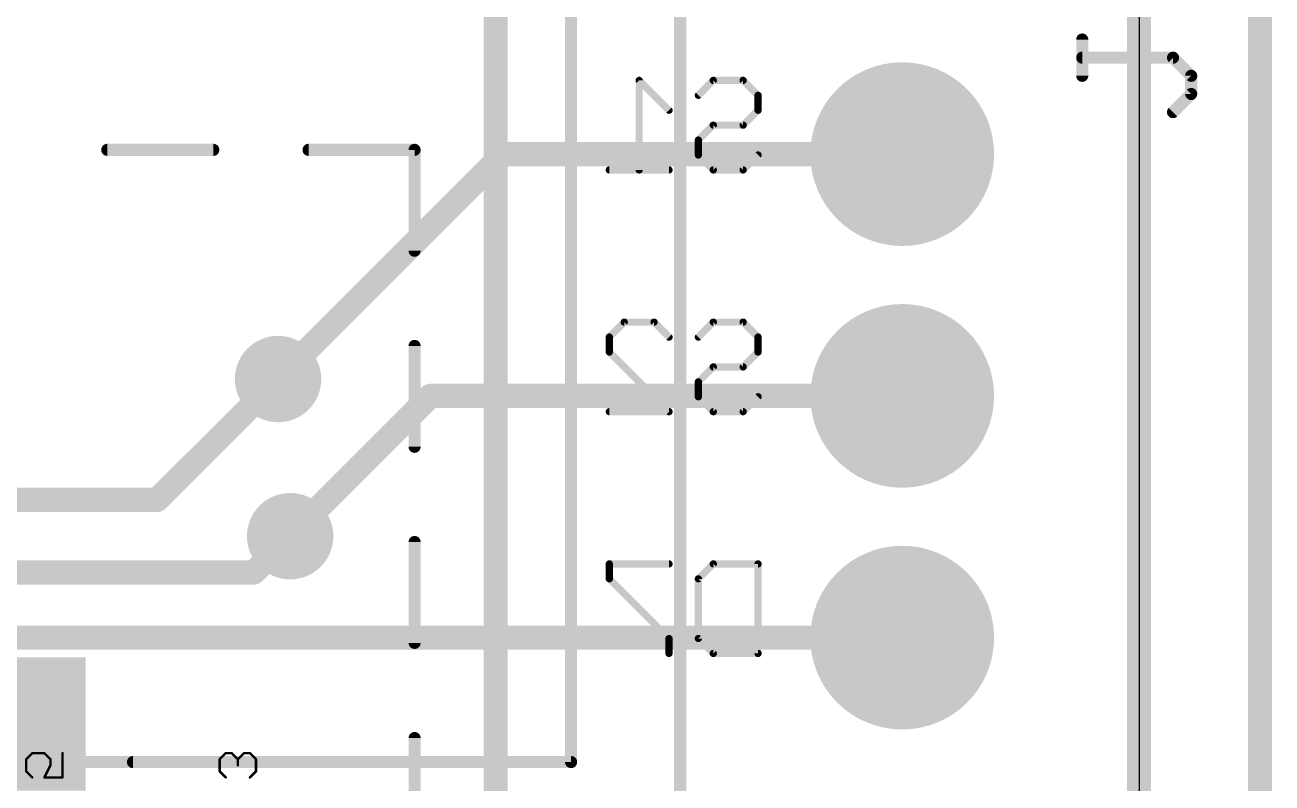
# Model space of a CAD drawing. Extents: x -0.1 to 38.1, y -0.1 to 36.4.
# Drawn here: x 25.03 to 38.13, y 15.57 to 23.53 of the extents above; entities that cross this region are included whole.
import ezdxf

# ---------------------------------------------------------------- set-up
doc = ezdxf.new("R2010")
doc.units = 0
for name, color, linetype in [('1', 12, 'CONTINUOUS'), ('16', 132, 'CONTINUOUS'), ('17', 110, 'CONTINUOUS'), ('18', 110, 'CONTINUOUS'), ('20', 53, 'CONTINUOUS'), ('22', 6, 'CONTINUOUS'), ('25', 253, 'CONTINUOUS'), ('26', 253, 'CONTINUOUS'), ('51', 253, 'CONTINUOUS'), ('52', 253, 'CONTINUOUS')]:
    doc.layers.add(name, color=color, linetype=linetype)

# ---------------------------------------------------------------- blocks, each defined once
blk = doc.blocks.new('RECT')
blk.add_solid([(-0.5, -0.5), (0.5, -0.5), (-0.5, 0.5), (0.5, 0.5)])
blk = doc.blocks.new('ROUNDP')
at = {"const_width": 0.5}
blk.add_lwpolyline([(0, -0.25, 1), (0, 0.25, 1), (0, -0.25)], format="xyb", dxfattribs=at)
blk = doc.blocks.new('ROUNDV')
at = {"const_width": 0.5}
blk.add_lwpolyline([(0, -0.25, 1), (0, 0.25, 1), (0, -0.25)], format="xyb", dxfattribs=at)

msp = doc.modelspace()

# ---------------------------------------------------------------- linework, layer by layer
at = {"layer": '1', "const_width": 0.254}
for points in [[(38, 31.65), (38, 0)], [(27.686, 19.812), (30.049, 22.175)], [(30.049, 22.175), (34.242, 22.175)], [(27.813, 18.161), (29.287, 19.635)], [(29.287, 19.635), (34.242, 19.635)], [(23.191, 17.095), (34.242, 17.095)], [(34.242, 17.095), (34.192, 17.145)]]:
    msp.add_lwpolyline(points, dxfattribs=at)
at = {"layer": '1', "const_width": 0.127}
for points in [[(30.049, 22.2385, 1), (30.049, 22.1115)], [(30.0939, 22.1301, 1), (30.0041, 22.2199)], [(34.242, 22.1115, 1), (34.242, 22.2385)], [(27.6411, 19.8569, 1), (27.7309, 19.7671)], [(29.287, 19.6985, 1), (29.287, 19.5715)], [(29.3319, 19.5901, 1), (29.2421, 19.6799)], [(34.242, 19.5715, 1), (34.242, 19.6985)], [(27.7681, 18.2059, 1), (27.8579, 18.1161)], [(34.2369, 17.1899, 1), (34.1471, 17.1001)], [(34.1971, 17.0501, 1), (34.2869, 17.1399)], [(34.242, 17.0315, 1), (34.242, 17.1585)]]:
    msp.add_lwpolyline(points, format="xyb", dxfattribs=at)
at = {"layer": '16', "const_width": 0.254}
for points in [[(36.73, 31.65), (36.73, 0)], [(29.972, 9.525), (29.972, 23.749)], [(26.416, 18.542), (27.686, 19.812)], [(17.526, 18.542), (26.416, 18.542)], [(27.432, 17.78), (27.813, 18.161)], [(22.225, 17.78), (27.432, 17.78)]]:
    msp.add_lwpolyline(points, dxfattribs=at)
at = {"layer": '16', "const_width": 0.127}
for points in [[(27.7309, 19.7671, 1), (27.6411, 19.8569)], [(26.3711, 18.5869, 1), (26.4609, 18.4971)], [(26.416, 18.4785, 1), (26.416, 18.6055)], [(27.8579, 18.1161, 1), (27.7681, 18.2059)], [(27.3871, 17.8249, 1), (27.4769, 17.7351)], [(27.432, 17.7165, 1), (27.432, 17.8435)]]:
    msp.add_lwpolyline(points, format="xyb", dxfattribs=at)
at = {"layer": '20'}
msp.add_line((36.73, 28.65), (36.73, 3), dxfattribs=at)
at = {"layer": '22'}
for points, const_width in [([(30.764, 28.348), (30.764, 15.788)], 0.127), ([(31.7924, 22.6362), (31.4788, 22.9497)], 0.0762), ([(31.4788, 22.9497), (31.4788, 22.0091)], 0.0762), ([(32.1008, 22.7929), (32.2576, 22.9497)], 0.0762), ([(32.2576, 22.9497), (32.5711, 22.9497)], 0.0762), ([(32.5711, 22.9497), (32.7279, 22.7929)], 0.0762), ([(32.7279, 22.7929), (32.7279, 22.6362)], 0.0762), ([(32.7279, 22.6362), (32.5711, 22.4794)], 0.0762), ([(32.2576, 22.4794), (32.1008, 22.3226)], 0.0762), ([(32.5711, 22.4794), (32.2576, 22.4794)], 0.0762), ([(32.1008, 22.3226), (32.1008, 22.1659)], 0.0762), ([(32.1008, 22.1659), (32.2576, 22.0091)], 0.0762), ([(32.5711, 22.0091), (32.7279, 22.1659)], 0.0762), ([(31.7924, 22.0091), (31.1653, 22.0091)], 0.0762), ([(32.2576, 22.0091), (32.5711, 22.0091)], 0.0762), ([(31.1653, 20.2529), (31.3221, 20.4097)], 0.0762), ([(31.3221, 20.4097), (31.6356, 20.4097)], 0.0762), ([(31.6356, 20.4097), (31.7924, 20.2529)], 0.0762), ([(32.1008, 20.2529), (32.2576, 20.4097)], 0.0762), ([(32.2576, 20.4097), (32.5711, 20.4097)], 0.0762), ([(32.5711, 20.4097), (32.7279, 20.2529)], 0.0762), ([(31.1653, 20.0962), (31.1653, 20.2529)], 0.0762), ([(32.7279, 20.2529), (32.7279, 20.0962)], 0.0762), ([(31.7924, 19.4691), (31.1653, 20.0962)], 0.0762), ([(32.7279, 20.0962), (32.5711, 19.9394)], 0.0762), ([(32.2576, 19.9394), (32.1008, 19.7826)], 0.0762), ([(32.5711, 19.9394), (32.2576, 19.9394)], 0.0762), ([(32.1008, 19.7826), (32.1008, 19.6259)], 0.0762), ([(32.1008, 19.6259), (32.2576, 19.4691)], 0.0762), ([(32.5711, 19.4691), (32.7279, 19.6259)], 0.0762), ([(31.1653, 19.4691), (31.7924, 19.4691)], 0.0762), ([(32.2576, 19.4691), (32.5711, 19.4691)], 0.0762), ([(31.7924, 17.8697), (31.1653, 17.8697)], 0.0762), ([(31.1653, 17.8697), (31.1653, 17.7129)], 0.0762), ([(32.1008, 17.7129), (32.2576, 17.8697)], 0.0762), ([(32.2576, 17.8697), (32.7279, 17.8697)], 0.0762), ([(32.7279, 17.8697), (32.7279, 16.9291)], 0.0762), ([(31.1653, 17.7129), (31.7924, 17.0859)], 0.0762), ([(32.1008, 17.0859), (32.1008, 17.7129)], 0.0762), ([(31.7924, 17.0859), (31.7924, 16.9291)], 0.0762), ([(32.2576, 16.9291), (32.1008, 17.0859)], 0.0762), ([(32.7279, 16.9291), (32.2576, 16.9291)], 0.0762), ([(30.764, 15.788), (26.162, 15.788)], 0.127)]:
    msp.add_lwpolyline(points, dxfattribs=dict(at, const_width=const_width))
for points, const_width in [([(31.4923, 22.9632, 1), (31.4654, 22.9362)], 0.0381), ([(31.4979, 22.9497, 1), (31.4598, 22.9497)], 0.0381), ([(32.2576, 22.9688, 1), (32.2576, 22.9307)], 0.0381), ([(32.2711, 22.9362, 1), (32.2441, 22.9632)], 0.0381), ([(32.5846, 22.9632, 1), (32.5577, 22.9362)], 0.0381), ([(32.5711, 22.9307, 1), (32.5711, 22.9688)], 0.0381), ([(32.0874, 22.8064, 1), (32.1143, 22.7795)], 0.0381), ([(32.7469, 22.7929, 1), (32.7088, 22.7929)], 0.0381), ([(32.7144, 22.7795, 1), (32.7414, 22.8064)], 0.0381), ([(31.7789, 22.6227, 1), (31.8059, 22.6496)], 0.0381), ([(32.7414, 22.6227, 1), (32.7144, 22.6496)], 0.0381), ([(32.7088, 22.6362, 1), (32.7469, 22.6362)], 0.0381), ([(32.2576, 22.4985, 1), (32.2576, 22.4604)], 0.0381), ([(32.2711, 22.4659, 1), (32.2441, 22.4929)], 0.0381), ([(32.5577, 22.4929, 1), (32.5846, 22.4659)], 0.0381), ([(32.5711, 22.4604, 1), (32.5711, 22.4985)], 0.0381), ([(32.1199, 22.3226, 1), (32.0818, 22.3226)], 0.0381), ([(32.0874, 22.3361, 1), (32.1143, 22.3092)], 0.0381), ([(32.1143, 22.1793, 1), (32.0874, 22.1524)], 0.0381), ([(32.0818, 22.1659, 1), (32.1199, 22.1659)], 0.0381), ([(32.7414, 22.1524, 1), (32.7144, 22.1793)], 0.0381), ([(31.1653, 22.0282, 1), (31.1653, 21.9901)], 0.0381), ([(31.4598, 22.0091, 1), (31.4979, 22.0091)], 0.0381), ([(31.7924, 21.9901, 1), (31.7924, 22.0282)], 0.0381), ([(32.2576, 22.0282, 1), (32.2576, 21.9901)], 0.0381), ([(32.2441, 21.9956, 1), (32.2711, 22.0226)], 0.0381), ([(32.5577, 22.0226, 1), (32.5846, 21.9956)], 0.0381), ([(32.5711, 21.9901, 1), (32.5711, 22.0282)], 0.0381), ([(31.3221, 20.4288, 1), (31.3221, 20.3907)], 0.0381), ([(31.3356, 20.3962, 1), (31.3086, 20.4232)], 0.0381), ([(31.6491, 20.4232, 1), (31.6221, 20.3962)], 0.0381), ([(31.6356, 20.3907, 1), (31.6356, 20.4288)], 0.0381), ([(32.2576, 20.4288, 1), (32.2576, 20.3907)], 0.0381), ([(32.2711, 20.3962, 1), (32.2441, 20.4232)], 0.0381), ([(32.5846, 20.4232, 1), (32.5577, 20.3962)], 0.0381), ([(32.5711, 20.3907, 1), (32.5711, 20.4288)], 0.0381), ([(31.1518, 20.2664, 1), (31.1788, 20.2395)], 0.0381), ([(31.1844, 20.2529, 1), (31.1463, 20.2529)], 0.0381), ([(31.7789, 20.2395, 1), (31.8059, 20.2664)], 0.0381), ([(32.0874, 20.2664, 1), (32.1143, 20.2395)], 0.0381), ([(32.7469, 20.2529, 1), (32.7088, 20.2529)], 0.0381), ([(32.7144, 20.2395, 1), (32.7414, 20.2664)], 0.0381), ([(31.1788, 20.1096, 1), (31.1518, 20.0827)], 0.0381), ([(31.1463, 20.0962, 1), (31.1844, 20.0962)], 0.0381), ([(32.7088, 20.0962, 1), (32.7469, 20.0962)], 0.0381), ([(32.7414, 20.0827, 1), (32.7144, 20.1096)], 0.0381), ([(32.2576, 19.9585, 1), (32.2576, 19.9204)], 0.0381), ([(32.2711, 19.9259, 1), (32.2441, 19.9529)], 0.0381), ([(32.5577, 19.9529, 1), (32.5846, 19.9259)], 0.0381), ([(32.5711, 19.9204, 1), (32.5711, 19.9585)], 0.0381), ([(32.1199, 19.7826, 1), (32.0818, 19.7826)], 0.0381), ([(32.0874, 19.7961, 1), (32.1143, 19.7692)], 0.0381), ([(32.1143, 19.6393, 1), (32.0874, 19.6124)], 0.0381), ([(32.7414, 19.6124, 1), (32.7144, 19.6393)], 0.0381), ([(32.0818, 19.6259, 1), (32.1199, 19.6259)], 0.0381), ([(31.1653, 19.4882, 1), (31.1653, 19.4501)], 0.0381), ([(31.7789, 19.4556, 1), (31.8059, 19.4826)], 0.0381), ([(31.7924, 19.4501, 1), (31.7924, 19.4882)], 0.0381), ([(32.2576, 19.4882, 1), (32.2576, 19.4501)], 0.0381), ([(32.2441, 19.4556, 1), (32.2711, 19.4826)], 0.0381), ([(32.5577, 19.4826, 1), (32.5846, 19.4556)], 0.0381), ([(32.5711, 19.4501, 1), (32.5711, 19.4882)], 0.0381), ([(31.1653, 17.8888, 1), (31.1653, 17.8507)], 0.0381), ([(31.1844, 17.8697, 1), (31.1463, 17.8697)], 0.0381), ([(31.7924, 17.8507, 1), (31.7924, 17.8888)], 0.0381), ([(32.2576, 17.8888, 1), (32.2576, 17.8507)], 0.0381), ([(32.2711, 17.8562, 1), (32.2441, 17.8832)], 0.0381), ([(32.7469, 17.8697, 1), (32.7088, 17.8697)], 0.0381), ([(32.7279, 17.8507, 1), (32.7279, 17.8888)], 0.0381), ([(31.1788, 17.7264, 1), (31.1518, 17.6995)], 0.0381), ([(31.1463, 17.7129, 1), (31.1844, 17.7129)], 0.0381), ([(32.1199, 17.7129, 1), (32.0818, 17.7129)], 0.0381), ([(32.0874, 17.7264, 1), (32.1143, 17.6995)], 0.0381), ([(31.8114, 17.0859, 1), (31.7733, 17.0859)], 0.0381), ([(31.7789, 17.0724, 1), (31.8059, 17.0993)], 0.0381), ([(32.1143, 17.0993, 1), (32.0874, 17.0724)], 0.0381), ([(32.0818, 17.0859, 1), (32.1199, 17.0859)], 0.0381), ([(31.7733, 16.9291, 1), (31.8114, 16.9291)], 0.0381), ([(32.2576, 16.9482, 1), (32.2576, 16.9101)], 0.0381), ([(32.2441, 16.9156, 1), (32.2711, 16.9426)], 0.0381), ([(32.7088, 16.9291, 1), (32.7469, 16.9291)], 0.0381), ([(32.7279, 16.9101, 1), (32.7279, 16.9482)], 0.0381), ([(26.162, 15.8198, 1), (26.162, 15.7562)], 0.0635), ([(30.764, 15.7562, 1), (30.764, 15.8198)], 0.0635), ([(30.7323, 15.788, 1), (30.7958, 15.788)], 0.0635)]:
    msp.add_lwpolyline(points, format="xyb", dxfattribs=dict(at, const_width=const_width))
at = {"layer": '25', "const_width": 0.127}
for points in [[(36.1333, 22.9978), (36.1333, 23.3792)], [(37.0866, 23.1885), (36.1333, 23.1885)], [(37.2773, 22.9978), (37.0866, 23.1885)], [(37.2773, 22.8072), (37.2773, 22.9978)], [(37.0866, 22.6165), (37.2773, 22.8072)]]:
    msp.add_lwpolyline(points, dxfattribs=at)
at = {"layer": '25', "const_width": 0.0635}
for points in [[(36.1651, 23.3792, 1), (36.1016, 23.3792)], [(36.1333, 23.2202, 1), (36.1333, 23.1567)], [(37.1091, 23.2109, 1), (37.0642, 23.166)], [(37.0866, 23.1567, 1), (37.0866, 23.2202)], [(37.3091, 22.9978, 1), (37.2456, 22.9978)], [(36.1016, 22.9978, 1), (36.1651, 22.9978)], [(37.2548, 22.9754, 1), (37.2998, 23.0203)], [(37.2456, 22.8072, 1), (37.3091, 22.8072)], [(37.2998, 22.7847, 1), (37.2548, 22.8296)], [(37.0642, 22.639, 1), (37.1091, 22.5941)]]:
    msp.add_lwpolyline(points, format="xyb", dxfattribs=at)
at = {"layer": '26', "const_width": 0.0254}
for points in [[(25.1043, 15.8811), (25.0407, 15.8176)], [(25.2314, 15.8811), (25.1043, 15.8811)], [(25.2949, 15.8176), (25.2314, 15.8811)], [(25.422, 15.8811), (25.422, 15.6269)], [(27.1363, 15.8811), (27.0727, 15.8176)], [(27.1998, 15.8811), (27.1363, 15.8811)], [(27.2634, 15.8176), (27.1998, 15.8811)], [(27.3269, 15.8811), (27.2634, 15.8176)], [(27.3905, 15.8811), (27.3269, 15.8811)], [(27.454, 15.8176), (27.3905, 15.8811)], [(25.0407, 15.8176), (25.0407, 15.6905)], [(25.2314, 15.6269), (25.2949, 15.754)], [(25.2949, 15.754), (25.2949, 15.8176)], [(27.0727, 15.8176), (27.0727, 15.6905)], [(27.2634, 15.8176), (27.2634, 15.754)], [(27.454, 15.6905), (27.454, 15.8176)], [(25.0407, 15.6905), (25.1043, 15.6269)], [(25.422, 15.6269), (25.2314, 15.6269)], [(27.0727, 15.6905), (27.1363, 15.6269)], [(27.3905, 15.6269), (27.454, 15.6905)]]:
    msp.add_lwpolyline(points, dxfattribs=at)
at = {"layer": '26', "const_width": 0.0127}
for points in [[(25.1043, 15.8875, 1), (25.1043, 15.8748)], [(25.1087, 15.8766, 1), (25.0998, 15.8856)], [(25.2359, 15.8856, 1), (25.2269, 15.8766)], [(25.2314, 15.8748, 1), (25.2314, 15.8875)], [(25.4284, 15.8811, 1), (25.4157, 15.8811)], [(27.1363, 15.8875, 1), (27.1363, 15.8748)], [(27.1407, 15.8766, 1), (27.1318, 15.8856)], [(27.2043, 15.8856, 1), (27.1953, 15.8766)], [(27.1998, 15.8748, 1), (27.1998, 15.8875)], [(27.3269, 15.8875, 1), (27.3269, 15.8748)], [(27.3314, 15.8766, 1), (27.3224, 15.8856)], [(27.395, 15.8856, 1), (27.386, 15.8766)], [(27.3905, 15.8748, 1), (27.3905, 15.8875)], [(25.0471, 15.8176, 1), (25.0343, 15.8176)], [(25.0362, 15.8221, 1), (25.0452, 15.8131)], [(25.3013, 15.8176, 1), (25.2886, 15.8176)], [(25.2886, 15.754, 1), (25.3013, 15.754)], [(25.3006, 15.7512, 1), (25.2892, 15.7569)], [(25.2904, 15.8131, 1), (25.2994, 15.8221)], [(27.0791, 15.8176, 1), (27.0663, 15.8176)], [(27.0682, 15.8221, 1), (27.0772, 15.8131)], [(27.2697, 15.8176, 1), (27.257, 15.8176)], [(27.2589, 15.8221, 1), (27.2679, 15.8131)], [(27.257, 15.754, 1), (27.2697, 15.754)], [(27.2589, 15.8131, 1), (27.2679, 15.8221)], [(27.4604, 15.8176, 1), (27.4477, 15.8176)], [(27.4495, 15.8131, 1), (27.4585, 15.8221)], [(25.0452, 15.6949, 1), (25.0362, 15.686)], [(25.0343, 15.6905, 1), (25.0471, 15.6905)], [(25.0998, 15.6224, 1), (25.1087, 15.6314)], [(25.2314, 15.6333, 1), (25.2314, 15.6206)], [(25.2257, 15.6297, 1), (25.237, 15.6241)], [(25.4157, 15.6269, 1), (25.4284, 15.6269)], [(25.422, 15.6206, 1), (25.422, 15.6333)], [(27.0663, 15.6905, 1), (27.0791, 15.6905)], [(27.0772, 15.6949, 1), (27.0682, 15.686)], [(27.1318, 15.6224, 1), (27.1407, 15.6314)], [(27.386, 15.6314, 1), (27.395, 15.6224)], [(27.4477, 15.6905, 1), (27.4604, 15.6905)], [(27.4585, 15.686, 1), (27.4495, 15.6949)]]:
    msp.add_lwpolyline(points, format="xyb", dxfattribs=at)
at = {"layer": '51', "const_width": 0.127}
for points in [[(31.91, 1.81), (31.91, 24.01)], [(25.892, 22.22), (27.006, 22.22)], [(28.006, 22.22), (29.12, 22.22)], [(29.12, 21.16), (29.12, 22.22)], [(29.12, 19.1), (29.12, 20.16)], [(29.12, 17.04), (29.12, 18.1)], [(29.12, 14.98), (29.12, 16.04)]]:
    msp.add_lwpolyline(points, dxfattribs=at)
at = {"layer": '51', "const_width": 0.0635}
for points in [[(25.892, 22.2518, 1), (25.892, 22.1883)], [(27.006, 22.1883, 1), (27.006, 22.2518)], [(28.006, 22.2518, 1), (28.006, 22.1883)], [(29.1517, 22.22, 1), (29.0883, 22.22)], [(29.12, 22.1883, 1), (29.12, 22.2518)], [(29.0883, 21.16, 1), (29.1517, 21.16)], [(29.1517, 20.16, 1), (29.0883, 20.16)], [(29.0883, 19.1, 1), (29.1517, 19.1)], [(29.1517, 18.1, 1), (29.0883, 18.1)], [(29.0883, 17.04, 1), (29.1517, 17.04)], [(29.1517, 16.04, 1), (29.0883, 16.04)]]:
    msp.add_lwpolyline(points, format="xyb", dxfattribs=at)
at = {"layer": '52', "const_width": 0.127}
msp.add_lwpolyline([(30.764, 15.788), (16.764, 15.788)], dxfattribs=at)
at = {"layer": '52', "const_width": 0.0635}
msp.add_lwpolyline([(30.764, 15.7562, 1), (30.764, 15.8198)], format="xyb", dxfattribs=at)

# ---------------------------------------------------------------- block references
at = {"layer": '16', "xscale": 1.4, "yscale": 1.8, "rotation": 270}
msp.add_blockref('RECT', (24.764, 16.188), dxfattribs=at)
at = {"layer": '17', "xscale": 1.9304, "yscale": 1.9304}
for p in [(34.242, 22.175), (34.242, 22.175), (34.242, 19.635), (34.242, 19.635), (34.242, 17.095), (34.242, 17.095)]:
    msp.add_blockref('ROUNDP', p, dxfattribs=at)
at = {"layer": '18', "xscale": 0.908, "yscale": 0.908}
for p in [(27.686, 19.812), (27.686, 19.812), (27.813, 18.161), (27.813, 18.161)]:
    msp.add_blockref('ROUNDV', p, dxfattribs=at)
at = {"layer": '51', "xscale": 0.508, "yscale": 0.508, "rotation": 270}
for p in [(34.242, 22.175), (34.242, 19.635), (34.242, 17.095)]:
    msp.add_blockref('RECT', p, dxfattribs=at)

doc.saveas('drawing.dxf')
